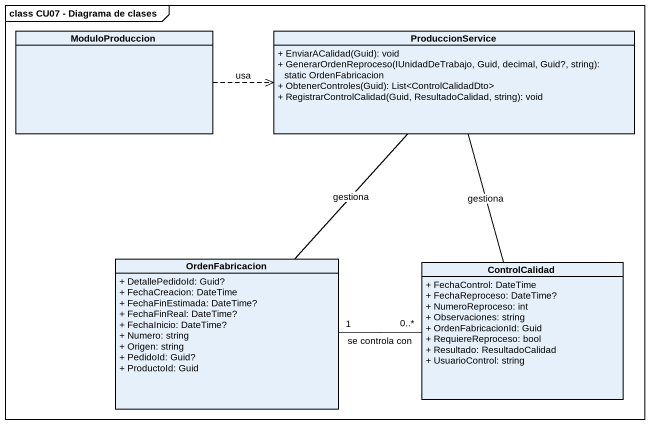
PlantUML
@startuml
mainframe class CU07 - Diagrama de clases
hide circle
hide empty members
skinparam classAttributeIconSize 0
class ModuloProduccion
class ProduccionService {
  + EnviarACalidad(Guid): void
  + GenerarOrdenReproceso(IUnidadDeTrabajo, Guid, decimal, Guid?, string): static OrdenFabricacion
  + ObtenerControles(Guid): List<ControlCalidadDto>
  + RegistrarControlCalidad(Guid, ResultadoCalidad, string): void
}
class OrdenFabricacion {
  + DetallePedidoId: Guid?
  + FechaCreacion: DateTime
  + FechaFinEstimada: DateTime?
  + FechaFinReal: DateTime?
  + FechaInicio: DateTime?
  + Numero: string
  + Origen: string
  + PedidoId: Guid?
  + ProductoId: Guid
}
class ControlCalidad {
  + FechaControl: DateTime
  + FechaReproceso: DateTime?
  + NumeroReproceso: int
  + Observaciones: string
  + OrdenFabricacionId: Guid
  + RequiereReproceso: bool
  + Resultado: ResultadoCalidad
  + UsuarioControl: string
}
ModuloProduccion .right.> ProduccionService : usa
ProduccionService -- OrdenFabricacion : gestiona
ProduccionService -- ControlCalidad : gestiona
OrdenFabricacion "1" -right- "0..*" ControlCalidad : se controla con
@enduml
